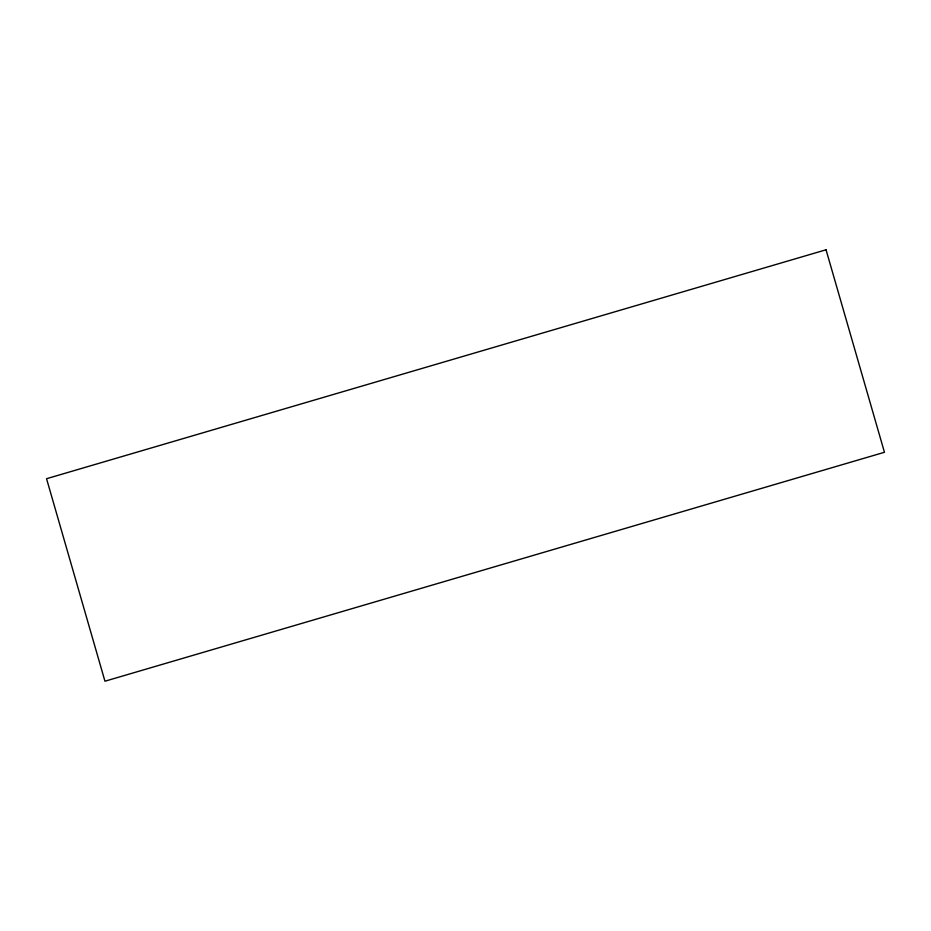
<?xml version="1.0" encoding="UTF-8"?>
<svg xmlns="http://www.w3.org/2000/svg" width="931" height="931" viewBox="0 0 931 931"><rect width="100%" height="100%" fill="white"/><g stroke="black" fill="none" stroke-linecap="round" stroke-linejoin="round"><path stroke-width="1.4" d="M826.041 249.787L46.55 478.72L104.959 681.213L884.45 452.28L826.041 249.787"/></g></svg>
